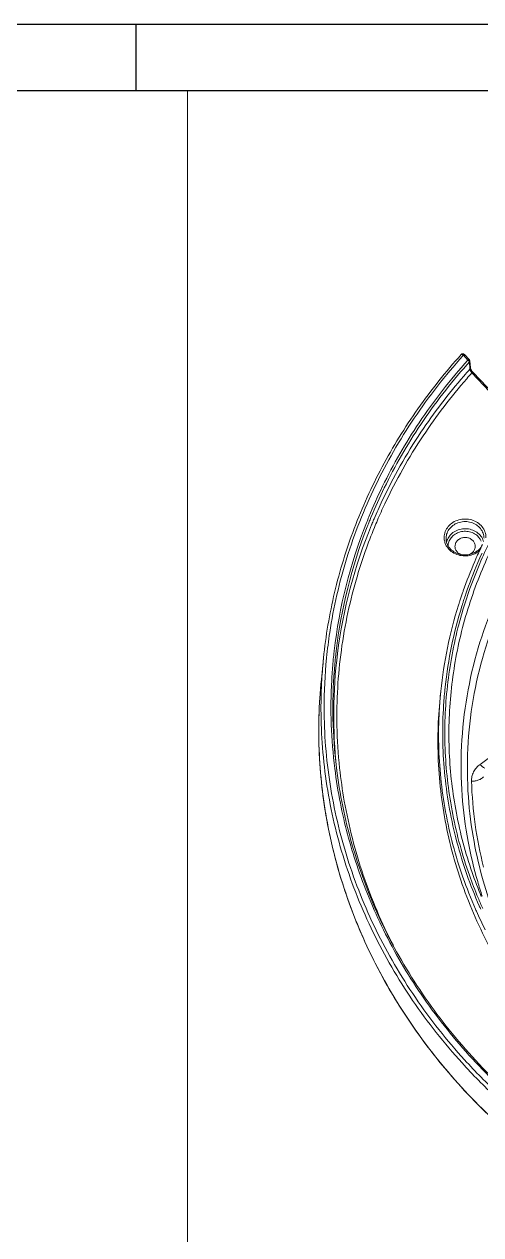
# Model space of a CAD drawing. Header units: millimetres. Extents: x 5536 to 6151, y 463 to 893.
# Drawn here: x 5984.4 to 6020.5, y 797.6 to 893.3 of the extents above; entities that cross this region are included whole.
import ezdxf

# ---------------------------------------------------------------- set-up
doc = ezdxf.new("R2010")
doc.units = ezdxf.units.MM
doc.header["$LTSCALE"] = 0.2
doc.layers.get('0').update_dxf_attribs({"lineweight": 18})
doc.layers.add('CAXA0層', color=7, linetype='Continuous', lineweight=25)
doc.layers.add('poumianxian', color=2, linetype='Continuous', lineweight=18)

# ---------------------------------------------------------------- blocks, each defined once
blk = doc.blocks.new('321')
at = {"layer": 'CAXA0層'}
for p, q in [((-584, 410), (0, 410)), ((-148.5, 410), (-148.5, 405)), ((-579, 405), (-5, 405))]:
    blk.add_line(p, q, dxfattribs=at)

msp = doc.modelspace()

# ---------------------------------------------------------------- linework, layer by layer
for p, q in [((6019.056, 867.073), (6019.099, 867.12)), ((6019.453, 866.746), (6019.099, 867.12)), ((6019.563, 866.779), (6019.208, 867.153)), ((6019.616, 866.031), (6019.571, 866.597)), ((6019.648, 866.121), (6019.604, 866.687)), ((6019.604, 866.685), (6019.604, 866.687)), ((6019.649, 866.115), (6019.648, 866.121)), ((6019.65, 866.109), (6019.649, 866.115)), ((6024.062, 861.185), (6019.761, 865.726)), ((6024.172, 861.218), (6019.871, 865.759)), ((6011.854, 853.751), (6011.835, 853.704)), ((6017.726, 852.629), (6017.726, 852.63)), ((6019.049, 848.393), (6019.029, 848.337)), ((6019.066, 848.443), (6019.049, 848.393)), ((6019.08, 848.483), (6019.066, 848.443)), ((6018.791, 847.621), (6018.786, 847.606)), ((6007.873, 841.483), (6008.045, 843.181)), ((6008.045, 843.181), (6008.045, 843.181)), ((6008.282, 843.163), (6008.287, 843.209)), ((6017.254, 840), (6017.31, 840.554)), ((6020.413, 834.769), (6021.676, 835.703)), ((6009.07, 834.51), (6009.076, 834.46))]:
    msp.add_line(p, q)
for points in [[(6018.956, 867.209), (6018.932, 867.189), (6018.926, 867.183)], [(6019.208, 867.153), (6019.187, 867.174), (6019.162, 867.195), (6019.136, 867.211), (6019.108, 867.225), (6019.077, 867.233), (6019.046, 867.236), (6019.014, 867.233), (6018.984, 867.224), (6018.956, 867.209)], [(6019.66, 866.077), (6019.654, 866.096), (6019.65, 866.109)], [(6019.749, 865.912), (6019.728, 865.944), (6019.709, 865.975), (6019.693, 866.004), (6019.679, 866.031), (6019.668, 866.056), (6019.66, 866.077)], [(6019.797, 865.846), (6019.772, 865.879), (6019.749, 865.912)], [(6019.871, 865.759), (6019.85, 865.782), (6019.823, 865.813), (6019.797, 865.846)]]:
    msp.add_lwpolyline(points)
for centre, radius, start, end in [((6018.735, 866.682), 0.57, 50.29557, 54.65775), ((6053.355, 836.327), 45.361, 138.13911, 138.53361), ((6019.233, 866.43), 0.385, 51.81253, 55.06277), ((6053.325, 835.842), 45.252, 138.15311, 139.09554), ((6053.344, 835.753), 45.013, 138.25105, 139.02289), ((6020.53, 866.295), 0.957, 213.33606, 216.4789), ((6049.563, 838.785), 41.003, 157.67623, 158.41872), ((6049.557, 838.734), 40.844, 158.13594, 158.34999), ((6049.621, 838.708), 40.913, 157.60579, 158.13585), ((6049.748, 838.139), 40.984, 156.94071, 157.46891), ((6049.784, 838.036), 40.768, 156.83127, 157.69133), ((6048.451, 839.172), 39.826, 158.34744, 173.41191), ((6048.472, 839.108), 39.697, 158.66613, 173.32165), ((6048.691, 838.534), 39.856, 157.62796, 172.77653), ((6049.505, 838.755), 40.788, 158.34995, 158.73219), ((6049.702, 838.159), 40.934, 157.46898, 157.60988), ((6053.217, 836.478), 36.188, 154.32323, 155.3235), ((6053.126, 836.688), 35.592, 153.83276, 156.88135), ((6019.253, 853.01), 1.747, 289.62437, 300.58263), ((6052.973, 836.588), 35.92, 156.18396, 156.65175), ((6053.077, 836.542), 36.034, 155.32359, 156.18376), ((6019.301, 852.927), 1.652, 300.61532, 306.47332), ((6019.351, 852.792), 1.42, 306.43917, 318.29115), ((6052.986, 836.734), 35.611, 155.55161, 156.86439), ((6019.334, 852.881), 1.594, 306.49167, 311.75325), ((6052.513, 836.779), 35.422, 156.63986, 160.70558), ((6052.605, 836.912), 35.025, 156.88364, 162.46317), ((6052.524, 836.927), 35.111, 156.85781, 161.18853), ((6052.248, 836.872), 35.142, 160.95984, 162.02889), ((6052.28, 837.013), 34.852, 161.1933, 161.94716), ((6051.546, 837.069), 34.413, 162.59254, 174.18617), ((6051.582, 837.212), 34.126, 162.83349, 173.81281), ((6052.168, 836.898), 35.057, 162.40378, 162.63065), ((6052.185, 836.893), 35.075, 162.21641, 162.40378), ((6052.202, 836.888), 35.092, 162.0291, 162.19025), ((6052.162, 837.051), 34.728, 162.63978, 162.86145), ((6052.184, 837.044), 34.751, 162.44674, 162.63978), ((6052.203, 837.038), 34.771, 162.26062, 162.44674), ((6052.228, 837.03), 34.798, 161.94727, 162.2606), ((6047.78, 839.279), 39.148, 173.69741, 175.65066), ((6047.7, 838.698), 38.852, 172.83279, 186.26206), ((6047.804, 839.277), 39.171, 173.45525, 173.69761), ((6047.816, 839.213), 39.033, 173.60574, 175.55714), ((6047.838, 839.21), 39.055, 173.36285, 173.60593), ((6047.624, 839.165), 39.781, 174.20663, 176.66478), ((6047.699, 839.285), 39.066, 176.62273, 176.87085), ((6047.728, 839.283), 39.095, 175.65082, 176.62264), ((6047.688, 839.222), 38.905, 175.55666, 186.95692), ((6047.592, 837.453), 39.923, 174.20773, 176.21047), ((6047.657, 839.289), 39.025, 176.87282, 187.13557), ((6051.234, 837.261), 33.775, 173.8316, 174.4468), ((6047.868, 838.713), 39.021, 186.25643, 186.64171), ((6051.779, 834.482), 32.061, 181.86756, 194.1296), ((6052.791, 837.757), 35.238, 202.60435, 204.09024), ((6052.914, 837.713), 35.874, 203.95013, 206.5279)]:
    msp.add_arc(centre, radius, start, end)
for points, knots in [([(6018.926, 867.184), (6017.703, 865.826), (6015.43, 862.981), (6012.585, 858.362), (6010.368, 853.479), (6008.809, 848.402), (6008.222, 844.924), (6008.045, 843.181)], [0, 0, 0, 0, 15608.396269, 31006.234275, 46217.272388, 61279.242887, 76239.32046, 76239.32046, 76239.32046, 76239.32046]), ([(6008.287, 843.209), (6008.353, 843.874), (6008.687, 846.538), (6009.751, 851.158), (6012.005, 856.868), (6015.101, 862.245), (6017.666, 865.524), (6019.056, 867.073)], [0, 0, 0, 0, 5752.622587, 23085.929548, 40603.319238, 58378.915056, 76277.612411, 76277.612411, 76277.612411, 76277.612411]), ([(6019.453, 866.746), (6018.057, 865.188), (6015.574, 862.001), (6013.118, 857.739), (6011.966, 855.172), (6011.633, 854.36)], [0, 0, 0, 0, 20952.473828, 40315.345242, 49112.266242, 49112.266242, 49112.266242, 49112.266242]), ([(6019.064, 867.147), (6019.053, 867.155), (6019.029, 867.17), (6018.993, 867.188), (6018.959, 867.197), (6018.935, 867.192), (6018.927, 867.185), (6018.926, 867.184)], [0, 0, 0, 0, 21888.784814, 42535.872553, 60200.84224, 74034.38695, 76369.599164, 76369.599164, 76369.599164, 76369.599164]), ([(6019.099, 867.12), (6019.117, 867.133), (6019.146, 867.151), (6019.19, 867.167), (6019.205, 867.155), (6019.207, 867.152)], [0, 0, 0, 0, 27238.035986, 44747.251808, 49173.311077, 49173.311077, 49173.311077, 49173.311077]), ([(6019.453, 866.746), (6019.471, 866.759), (6019.5, 866.776), (6019.545, 866.792), (6019.559, 866.781), (6019.562, 866.778)], [0, 0, 0, 0, 26941.712211, 44675.879774, 49177.444866, 49177.444866, 49177.444866, 49177.444866]), ([(6019.571, 866.597), (6019.571, 866.607), (6019.562, 866.63), (6019.539, 866.667), (6019.507, 866.702), (6019.482, 866.724), (6019.471, 866.733)], [0, 0, 0, 0, 10670.655381, 26360.528739, 46858.192261, 62374.352294, 62374.352294, 62374.352294, 62374.352294]), ([(6019.563, 866.779), (6019.578, 866.763), (6019.596, 866.732), (6019.603, 866.698), (6019.604, 866.685)], [0, 0, 0, 0, 22122.68189, 35172.816492, 35172.816492, 35172.816492, 35172.816492]), ([(6019.571, 866.597), (6019.585, 866.613), (6019.602, 866.641), (6019.605, 866.674), (6019.604, 866.685)], [0, 0, 0, 0, 22332.659507, 35173.119135, 35173.119135, 35173.119135, 35173.119135]), ([(6019.364, 866.364), (6018.051, 864.878), (6015.651, 861.775), (6013.263, 857.631), (6012.121, 855.089), (6011.794, 854.295)], [0, 0, 0, 0, 20421.637362, 40273.974924, 49115.078354, 49115.078354, 49115.078354, 49115.078354]), ([(6019.124, 865.473), (6017.905, 864.067), (6015.512, 860.934), (6013.306, 857.042), (6012.244, 854.675), (6012.039, 854.192)], [0, 0, 0, 0, 20510.582011, 43338.487999, 49117.831575, 49117.831575, 49117.831575, 49117.831575]), ([(6019.616, 866.031), (6019.629, 866.046), (6019.646, 866.076), (6019.649, 866.109), (6019.648, 866.121)], [0, 0, 0, 0, 22035.673363, 35174.751938, 35174.751938, 35174.751938, 35174.751938]), ([(6019.731, 865.769), (6019.729, 865.772), (6019.72, 865.786), (6019.703, 865.813), (6019.683, 865.849), (6019.663, 865.888), (6019.645, 865.928), (6019.63, 865.966), (6019.62, 866), (6019.616, 866.022), (6019.616, 866.031)], [0, 0, 0, 0, 4761.886155, 20245.43033, 37371.033562, 55482.098929, 73580.687076, 90485.486869, 105117.878639, 116786.404863, 116786.404863, 116786.404863, 116786.404863]), ([(6019.761, 865.726), (6019.779, 865.739), (6019.808, 865.757), (6019.852, 865.773), (6019.867, 865.761), (6019.869, 865.758)], [0, 0, 0, 0, 27236.917266, 44745.437853, 49183.056245, 49183.056245, 49183.056245, 49183.056245]), ([(6019.36, 865.271), (6018.119, 863.842), (6015.714, 860.693), (6013.528, 856.824), (6012.491, 854.513), (6012.304, 854.076)], [0, 0, 0, 0, 21002.891701, 43846.29232, 49120.118543, 49120.118543, 49120.118543, 49120.118543]), ([(6020.586, 824.348), (6020.459, 824.732), (6020.016, 826.156), (6019.385, 828.798), (6018.92, 832.388), (6018.873, 836.254), (6019.305, 840.176), (6020.182, 843.923), (6021.388, 847.305), (6022.776, 850.232), (6024.226, 852.711), (6025.675, 854.811), (6027.094, 856.605), (6028.48, 858.165), (6029.847, 859.55), (6031.225, 860.818), (6032.168, 861.608), (6032.647, 861.992)], [0, 0, 0, 0, 6123.383947, 22563.479748, 41033.162655, 60789.885477, 80933.148311, 100593.190777, 118890.54767, 135171.339305, 149547.707864, 162305.89561, 173740.713065, 184155.416095, 193862.960245, 203185.29649, 212474.711453, 212474.711453, 212474.711453, 212474.711453]), ([(6023.764, 818.203), (6023.69, 818.332), (6023.255, 819.112), (6022.471, 820.649), (6021.488, 822.965), (6020.589, 825.658), (6019.857, 828.776), (6019.412, 832.288), (6019.371, 836.063), (6019.792, 839.891), (6020.643, 843.551), (6021.813, 846.863), (6023.163, 849.737), (6024.577, 852.177), (6025.991, 854.246), (6027.378, 856.017), (6028.733, 857.556), (6030.067, 858.922), (6031.408, 860.17), (6032.325, 860.947), (6032.789, 861.324)], [0, 0, 0, 0, 2355.796814, 14105.274735, 27242.613265, 42077.718048, 58913.341542, 77767.627866, 97903.416631, 118424.970176, 138464.698432, 157147.911506, 173822.445461, 188563.172798, 201657.391999, 213399.302705, 224089.289752, 234037.377678, 243562.628101, 253016.835491, 253016.835491, 253016.835491, 253016.835491]), ([(6018.167, 853.832), (6018.302, 853.931), (6018.606, 854.091), (6019.113, 854.193), (6019.63, 854.154), (6020.11, 853.976), (6020.506, 853.675), (6020.779, 853.277), (6020.871, 852.928), (6020.875, 852.732), (6020.874, 852.689)], [0, 0, 0, 0, 16328.493806, 33068.469141, 49871.837865, 66389.311348, 82369.233653, 97748.89507, 112699.903529, 116866.623862, 116866.623862, 116866.623862, 116866.623862]), ([(6018.264, 853.66), (6018.386, 853.75), (6018.663, 853.896), (6019.123, 853.989), (6019.594, 853.953), (6020.03, 853.792), (6020.39, 853.518), (6020.638, 853.156), (6020.718, 852.851), (6020.725, 852.687), (6020.726, 852.661)], [0, 0, 0, 0, 16508.500509, 33458.233878, 50472.439039, 67197.501354, 83378.51617, 98951.744941, 114090.712852, 116868.738665, 116868.738665, 116868.738665, 116868.738665]), ([(6012.068, 853.511), (6011.555, 852.262), (6010.434, 849.09), (6009.299, 843.835), (6009.002, 838.702), (6009.199, 835.592), (6009.317, 834.483)], [0, 0, 0, 0, 13006.12023, 32338.545843, 51569.759744, 62312.320394, 62312.320394, 62312.320394, 62312.320394]), ([(6017.638, 852.313), (6017.607, 852.411), (6017.556, 852.662), (6017.6, 853.079), (6017.81, 853.508), (6018.038, 853.736), (6018.167, 853.832)], [0, 0, 0, 0, 11167.441844, 27812.048597, 44811.557428, 62409.981415, 62409.981415, 62409.981415, 62409.981415]), ([(6017.726, 852.63), (6017.725, 852.743), (6017.759, 852.999), (6017.939, 853.366), (6018.147, 853.573), (6018.264, 853.66)], [0, 0, 0, 0, 13860.257023, 31224.106828, 49201.554925, 49201.554925, 49201.554925, 49201.554925]), ([(6017.764, 852.352), (6017.773, 852.391), (6017.823, 852.562), (6017.974, 852.835), (6018.168, 853.022), (6018.27, 853.098)], [0, 0, 0, 0, 6442.59318, 28627.667436, 49204.01108, 49204.01108, 49204.01108, 49204.01108]), ([(6018.27, 853.098), (6018.395, 853.19), (6018.678, 853.338), (6019.149, 853.428), (6019.628, 853.385), (6020.069, 853.211), (6020.428, 852.923), (6020.616, 852.626), (6020.677, 852.442), (6020.69, 852.396)], [0, 0, 0, 0, 16501.762227, 33415.538017, 50377.126048, 67024.479206, 83106.797045, 98577.338929, 103657.706844, 103657.706844, 103657.706844, 103657.706844]), ([(6018.367, 852.926), (6018.48, 853.009), (6018.735, 853.142), (6019.159, 853.223), (6019.59, 853.184), (6019.986, 853.028), (6020.241, 852.823), (6020.353, 852.682), (6020.378, 852.646)], [0, 0, 0, 0, 16768.621531, 33931.877729, 51142.834064, 68034.695698, 84353.014265, 89649.138585, 89649.138585, 89649.138585, 89649.138585]), ([(6019.84, 851.364), (6019.678, 851.307), (6019.337, 851.238), (6018.82, 851.277), (6018.34, 851.455), (6017.944, 851.756), (6017.729, 852.069), (6017.654, 852.264), (6017.638, 852.313)], [0, 0, 0, 0, 17360.871988, 34787.488669, 51917.606066, 68490.23416, 84440.337296, 89646.087076, 89646.087076, 89646.087076, 89646.087076]), ([(6017.726, 852.63), (6017.726, 852.6), (6017.734, 852.432), (6017.82, 852.126), (6018.073, 851.772), (6018.436, 851.507), (6018.871, 851.352), (6019.339, 851.32), (6019.698, 851.395), (6019.889, 851.474), (6019.935, 851.495)], [0, 0, 0, 0, 3598.792586, 20201.290842, 37276.748535, 55014.9993, 73378.479136, 92083.574566, 110716.212646, 116861.067908, 116861.067908, 116861.067908, 116861.067908]), ([(6017.884, 852.058), (6017.888, 852.16), (6017.932, 852.385), (6018.1, 852.689), (6018.275, 852.857), (6018.367, 852.926)], [0, 0, 0, 0, 14711.748682, 32585.143715, 49204.99873, 49204.99873, 49204.99873, 49204.99873]), ([(6021.473, 852.14), (6021.116, 851.412), (6020.117, 849.188), (6018.848, 845.327), (6018.005, 840.538), (6017.865, 835.694), (6018.428, 830.876), (6019.438, 827.091), (6020.249, 824.945), (6020.506, 824.321)], [0, 0, 0, 0, 8786.871751, 26408.62962, 43893.629274, 61316.910309, 78758.36106, 96296.544193, 103616.146473, 103616.146473, 103616.146473, 103616.146473]), ([(6018.72, 852.554), (6018.65, 852.502), (6018.529, 852.377), (6018.444, 852.175), (6018.432, 852.048), (6018.433, 852.004)], [0, 0, 0, 0, 19929.740031, 39092.545017, 49209.624951, 49209.624951, 49209.624951, 49209.624951]), ([(6020.032, 852.021), (6020.032, 852.059), (6020.02, 852.181), (6019.938, 852.378), (6019.754, 852.568), (6019.51, 852.691), (6019.234, 852.733), (6018.959, 852.691), (6018.792, 852.607), (6018.72, 852.554)], [0, 0, 0, 0, 6930.786496, 21977.293788, 37612.315014, 53902.255642, 70615.693289, 87344.245828, 103673.424185, 103673.424185, 103673.424185, 103673.424185]), ([(6020.41, 851.847), (6020.442, 851.883), (6020.495, 851.949), (6020.541, 852.02), (6020.56, 852.052)], [0, 0, 0, 0, 19978.091863, 35213.935783, 35213.935783, 35213.935783, 35213.935783]), ([(6018.433, 852.004), (6018.433, 851.966), (6018.445, 851.844), (6018.527, 851.647), (6018.698, 851.47), (6018.838, 851.393), (6018.904, 851.367)], [0, 0, 0, 0, 8555.554854, 27129.38029, 46429.683631, 62425.932245, 62425.932245, 62425.932245, 62425.932245]), ([(6019.745, 851.471), (6019.815, 851.523), (6019.936, 851.648), (6020.021, 851.85), (6020.033, 851.977), (6020.032, 852.021)], [0, 0, 0, 0, 19935.553943, 39103.949123, 49223.98042, 49223.98042, 49223.98042, 49223.98042]), ([(6019.208, 847.465), (6019.009, 846.836), (6018.375, 844.607), (6017.68, 840.688), (6017.542, 835.715), (6018.141, 830.772), (6019.189, 826.948), (6020.015, 824.802), (6020.26, 824.213)], [0, 0, 0, 0, 7480.118493, 26230.852262, 44913.889311, 63618.35175, 82431.721657, 89653.910936, 89653.910936, 89653.910936, 89653.910936]), ([(6021.858, 808.702), (6020.934, 809.565), (6018.573, 811.955), (6015.2, 816.215), (6012.077, 821.577), (6009.8, 827.267), (6008.411, 833.179), (6007.991, 838.522), (6008.152, 841.849), (6008.282, 843.163)], [0, 0, 0, 0, 10251.725743, 27198.902604, 43890.964612, 60370.992878, 76693.070757, 92931.70103, 103639.547776, 103639.547776, 103639.547776, 103639.547776]), ([(6007.873, 841.483), (6007.675, 839.536), (6007.567, 835.605), (6008.276, 829.741), (6009.844, 824.01), (6012.244, 818.514), (6015.433, 813.345), (6019.355, 808.591), (6023.942, 804.332), (6029.117, 800.641), (6034.79, 797.578), (6040.866, 795.194), (6047.241, 793.529), (6053.808, 792.611), (6060.456, 792.455), (6067.073, 793.064), (6073.547, 794.426), (6077.718, 795.83), (6079.744, 796.65)], [0, 0, 0, 0, 13127.557086, 26271.787669, 39492.570786, 52844.310567, 66372.574552, 80107.448163, 94066.135326, 108247.986067, 122639.85449, 137213.198705, 151930.239714, 166743.337818, 181600.264062, 196445.8692, 211225.538733, 225889.094371, 225889.094371, 225889.094371, 225889.094371]), ([(6021.64, 808.474), (6020.723, 809.333), (6018.361, 811.726), (6014.981, 815.997), (6011.844, 821.386), (6009.557, 827.106), (6008.163, 833.048), (6007.784, 837.883), (6007.864, 840.689), (6007.91, 841.48)], [0, 0, 0, 0, 10588.860341, 28293.314934, 45731.233051, 62947.650269, 79999.106286, 96963.483979, 103636.363103, 103636.363103, 103636.363103, 103636.363103]), ([(6017.31, 840.554), (6017.258, 840.037), (6017.078, 837.749), (6017.174, 833.655), (6018.141, 828.369), (6019.351, 824.914), (6020.102, 823.21), (6020.129, 823.15)], [0, 0, 0, 0, 6683.156221, 29543.708681, 52483.332974, 75606.690807, 76453.626093, 76453.626093, 76453.626093, 76453.626093]), ([(6007.757, 840.092), (6007.681, 838.955), (6007.608, 835.832), (6008.093, 830.722), (6009.542, 824.895), (6011.848, 819.291), (6014.971, 814.007), (6017.543, 810.783), (6018.941, 809.253)], [0, 0, 0, 0, 9083.586141, 24883.611388, 40764.25074, 56794.799722, 73032.421143, 89558.268396, 89558.268396, 89558.268396, 89558.268396]), ([(6017.254, 839.999), (6017.169, 839.164), (6016.998, 836.497), (6017.243, 831.969), (6018.435, 826.545), (6020.495, 821.328), (6023.374, 816.435), (6025.783, 813.475), (6027.094, 812.082)], [0, 0, 0, 0, 7404.243578, 23557.270604, 39811.109372, 56187.716763, 72827.648475, 89704.38157, 89704.38157, 89704.38157, 89704.38157]), ([(6017.618, 840.53), (6017.573, 840.065), (6017.403, 837.842), (6017.497, 833.826), (6018.457, 828.58), (6019.668, 825.119), (6020.429, 823.4), (6020.469, 823.31)], [0, 0, 0, 0, 6073.214533, 28994.7191, 51995.504393, 75180.513145, 76458.550018, 76458.550018, 76458.550018, 76458.550018]), ([(6008.935, 834.441), (6009.05, 833.524), (6009.465, 830.947), (6010.612, 826.622), (6012.717, 821.52), (6015.684, 816.45), (6019.478, 811.643), (6024.035, 807.261), (6029.274, 803.427), (6035.082, 800.248), (6041.328, 797.798), (6047.887, 796.125), (6054.643, 795.255), (6061.473, 795.206), (6068.243, 795.976), (6072.655, 797.03), (6074.809, 797.687)], [0, 0, 0, 0, 6449.194997, 18202.704763, 31140.65271, 44851.238716, 59064.142531, 73742.2509, 88840.293917, 104242.039161, 119823.080497, 135540.806701, 151367.170835, 167243.23423, 183095.799595, 198810.42317, 198810.42317, 198810.42317, 198810.42317]), ([(6009.076, 834.46), (6009.324, 832.446), (6010.141, 828.432), (6012.287, 822.644), (6015.315, 817.176), (6019.164, 812.135), (6023.76, 807.615), (6029.014, 803.7), (6034.826, 800.462), (6041.086, 797.962), (6047.676, 796.246), (6054.471, 795.345), (6061.345, 795.277), (6068.017, 796.025), (6072.322, 797.034), (6074.358, 797.638)], [0, 0, 0, 0, 13318.111137, 26751.914543, 40357.154746, 54174.443117, 68227.584312, 82520.931532, 97041.802749, 111760.749273, 126634.621657, 141610.450302, 156628.202443, 171625.488965, 185564.625875, 185564.625875, 185564.625875, 185564.625875]), ([(6009.317, 834.483), (6009.411, 833.604), (6009.816, 830.737), (6011.047, 825.956), (6012.639, 822.233), (6013.568, 820.436)], [0, 0, 0, 0, 8842.093479, 28948.334994, 49177.499359, 49177.499359, 49177.499359, 49177.499359]), ([(6019.735, 833.438), (6019.731, 833.56), (6019.754, 833.816), (6019.888, 834.186), (6020.114, 834.514), (6020.31, 834.693), (6020.413, 834.769)], [0, 0, 0, 0, 14780.489465, 30759.577508, 46983.851057, 62515.80466, 62515.80466, 62515.80466, 62515.80466]), ([(6020.784, 834.463), (6020.722, 834.499), (6020.59, 834.592), (6020.475, 834.704), (6020.413, 834.769)], [0, 0, 0, 0, 15652.212929, 35256.516457, 35256.516457, 35256.516457, 35256.516457]), ([(6020.677, 833.78), (6020.639, 833.727), (6020.524, 833.63), (6020.305, 833.528), (6020.034, 833.46), (6019.837, 833.44), (6019.735, 833.438)], [0, 0, 0, 0, 11809.680945, 26646.186825, 43927.229028, 62523.418488, 62523.418488, 62523.418488, 62523.418488]), ([(6018.941, 809.253), (6020.355, 807.705), (6023.426, 804.772), (6028.602, 800.98), (6034.303, 797.823), (6040.423, 795.357), (6046.858, 793.625), (6053.497, 792.656), (6060.223, 792.466), (6066.922, 793.059), (6073.477, 794.424), (6077.699, 795.842), (6079.75, 796.672)], [0, 0, 0, 0, 13825.342749, 27910.055619, 42207.925567, 56692.104002, 71324.014152, 86056.17737, 100835.163083, 115604.791925, 130309.443853, 144897.314622, 144897.314622, 144897.314622, 144897.314622])]:
    msp.add_open_spline(points, degree=3, knots=knots)
for points in [[(6020.378, 852.646), (6020.428, 852.575), (6020.471, 852.497), (6020.504, 852.417)], [(6019.58, 851.377), (6019.639, 851.402), (6019.694, 851.434), (6019.745, 851.471)], [(6019.935, 851.495), (6020.026, 851.538), (6020.113, 851.59), (6020.194, 851.649)]]:
    msp.add_open_spline(points, degree=3)
at = {"layer": 'poumianxian'}
msp.add_line((5997.287, 888.054), (5997.287, 789.96), dxfattribs=at)

# ---------------------------------------------------------------- block references
at = {"xscale": 1.050000000000011, "yscale": 1.050000000000001, "zscale": 1.05}
msp.add_blockref('321', (6149.144, 462.804), dxfattribs=at)

doc.saveas('drawing.dxf')
